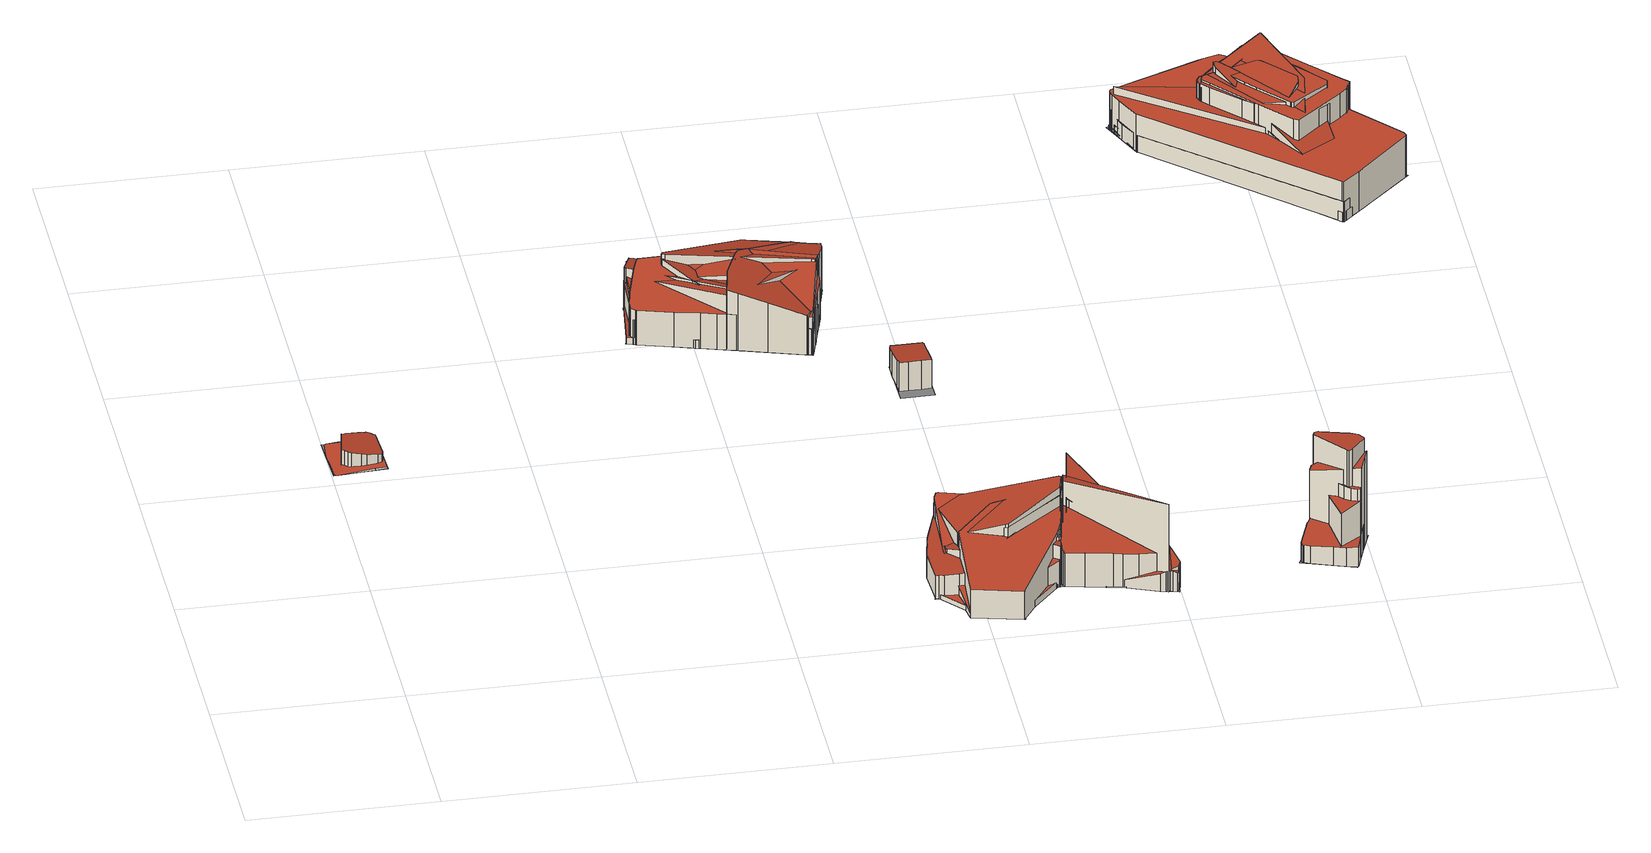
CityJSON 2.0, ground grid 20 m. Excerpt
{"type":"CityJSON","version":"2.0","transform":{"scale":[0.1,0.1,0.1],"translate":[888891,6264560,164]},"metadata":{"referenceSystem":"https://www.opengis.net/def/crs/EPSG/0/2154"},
"CityObjects":{
"building1":{"type":"Building","attributes":{"class":"Building"},"children":["building1-1"]},
"building1-1":{"type":"BuildingPart","parents":["building1"],"geometry":[{"type":"MultiSurface","lod":"2.2","boundaries":[[[0,1,2,3,4,5,6,7,8,9,10,11,12,13,14,15]],[[16,6,5]],[[16,17,7,6]],[[17,18,8,7]],[[18,19,9,8]],[[19,20,10,9]],[[20,21,11,10]],[[21,22,12,11]],[[22,23,13,12]],[[23,14,13]],[[24,25,26,27,28,29,30,31,32,33,34,35,36,37,38,39,40,41]],[[42,43,25,24]],[[43,44,26,25]],[[44,45,27,26]],[[45,46,28,27]],[[46,47,29,28]],[[47,48,30,29]],[[48,49,31,30]],[[49,50,32,31]],[[50,51,33,32]],[[51,52,34,33]],[[52,53,35,34]],[[53,54,36,35]],[[54,55,37,36]],[[55,56,38,37]],[[56,57,39,38]],[[57,58,40,39]],[[58,59,41,40]],[[59,42,24,41]],[[60,61,62,63]]],"semantics":{"surfaces":[{"type":"RoofSurface","rf_azimuth":181.73,"rf_slope":1.57},{"type":"WallSurface","on_footprint_edge":true},{"type":"RoofSurface","rf_azimuth":17.64,"rf_slope":10.4},{"type":"GroundSurface"}],"values":[0,1,1,1,1,1,1,1,1,1,2,1,1,1,1,1,1,1,1,1,1,1,1,1,1,1,1,1,1,3]}}]},
"building2":{"type":"Building","attributes":{"class":"Building"},"children":["building2-1"]},
"building2-1":{"type":"BuildingPart","parents":["building2"],"geometry":[{"type":"MultiSurface","lod":"2.2","boundaries":[[[64,65,66,67,68,69,70,71,72,73,74,75,76,77,78,79,80,81,82,83,84]],[[85,86,65,64]],[[86,87,66,65]],[[87,88,67,66]],[[88,89,68,67]],[[89,90,69,68]],[[90,91,70,69]],[[91,92,71,70]],[[92,93,72,71]],[[93,94,73,72]],[[94,95,74,73]],[[95,96,75,74]],[[96,97,76,75]],[[97,98,77,76]],[[98,99,78,77]],[[99,100,79,78]],[[100,101,80,79]],[[101,102,81,80]],[[102,103,82,81]],[[103,104,83,82]],[[104,105,84,83]],[[105,85,64,84]],[[106,107,108,109,110,111,112,113,114,115,116,117,118,119,120,121,122,123,124,125,126]],[[127,128,107,106]],[[128,129,108,107]],[[129,130,109,108]],[[130,131,110,109]],[[131,132,111,110]],[[132,133,112,111]],[[133,134,113,112]],[[134,135,114,113]],[[135,136,115,114]],[[136,137,116,115]],[[137,138,117,116]],[[138,139,118,117]],[[139,140,119,118]],[[140,141,120,119]],[[141,142,121,120]],[[142,143,122,121]],[[143,144,123,122]],[[144,145,124,123]],[[145,146,125,124]],[[146,147,126,125]],[[147,127,106,126]],[[148,149,150,151,152,153,154,155]],[[156,157,149,148]],[[157,158,150,149]],[[158,159,151,150]],[[159,160,152,151]],[[160,161,153,152]],[[161,162,154,153]],[[162,163,155,154]],[[163,156,148,155]],[[164,165,166,167,168,169,170,171,172,173,174,175,176,177,178]],[[179,180,165,164]],[[180,181,166,165]],[[181,182,167,166]],[[182,95,168,167]],[[95,183,169,168]],[[183,184,170,169]],[[184,185,171,170]],[[185,186,172,171]],[[186,187,173,172]],[[187,188,174,173]],[[188,189,175,174]],[[189,190,176,175]],[[190,191,177,176]],[[191,192,178,177]],[[192,179,164,178]],[[193,194,195,196,197,198,199,200,201,202,203,204]],[[205,206,194,193]],[[206,207,195,194]],[[207,208,196,195]],[[208,209,197,196]],[[209,210,198,197]],[[210,143,199,198]],[[143,211,200,199]],[[211,212,201,200]],[[212,191,202,201]],[[191,163,203,202]],[[163,213,204,203]],[[213,205,193,204]],[[214,215,216,217,218,219,220,221,222,223,224,225,226,227,228]],[[229,230,215,214]],[[230,231,216,215]],[[231,93,217,216]],[[93,232,218,217]],[[232,233,219,218]],[[233,234,220,219]],[[234,235,221,220]],[[235,236,222,221]],[[236,237,223,222]],[[237,238,224,223]],[[238,239,225,224]],[[239,240,226,225]],[[240,241,227,226]],[[241,242,228,227]],[[242,229,214,228]],[[243,244,245,246,247,248,249]],[[250,251,244,243]],[[251,252,245,244]],[[252,253,246,245]],[[253,254,247,246]],[[254,161,248,247]],[[161,255,249,248]],[[255,250,243,249]],[[256,257,258,259,260,261,262,263,264,265]],[[266,267,257,256]],[[267,268,258,257]],[[268,269,259,258]],[[269,270,260,259]],[[270,271,261,260]],[[271,272,262,261]],[[272,161,263,262]],[[161,273,264,263]],[[273,274,265,264]],[[274,266,256,265]],[[275,276,277,278,279,280,281,282,283,284]],[[285,286,276,275]],[[286,287,277,276]],[[287,288,278,277]],[[288,289,279,278]],[[289,290,280,279]],[[290,291,281,280]],[[291,292,282,281]],[[292,293,283,282]],[[293,294,284,283]],[[294,285,275,284]],[[295,296,297,298,299]],[[300,301,296,295]],[[301,302,297,296]],[[302,303,298,297]],[[303,304,299,298]],[[304,300,295,299]],[[305,306,307,308,309,310,311,312,313,314,315]],[[316,317,306,305]],[[317,318,307,306]],[[318,319,308,307]],[[319,320,309,308]],[[320,321,310,309]],[[321,322,311,310]],[[322,323,312,311]],[[323,324,313,312]],[[324,325,314,313]],[[325,326,315,314]],[[326,316,305,315]],[[327,328,329,330,331,332]],[[333,334,328,327]],[[334,335,329,328]],[[335,336,330,329]],[[336,337,331,330]],[[337,338,332,331]],[[338,333,327,332]],[[339,340,341,342,343,344,345,346,347]],[[348,349,340,339]],[[349,350,341,340]],[[350,351,342,341]],[[351,352,343,342]],[[352,353,344,343]],[[353,354,345,344]],[[354,355,346,345]],[[355,356,347,346]],[[356,348,339,347]],[[357,358,359,360,361,362,363,364,365,366]]],"semantics":{"surfaces":[{"type":"RoofSurface","rf_azimuth":250.5,"rf_slope":17.12},{"type":"WallSurface","on_footprint_edge":true},{"type":"RoofSurface","rf_azimuth":341.16,"rf_slope":16.73},{"type":"RoofSurface","rf_azimuth":72.56,"rf_slope":16.68},{"type":"RoofSurface","rf_azimuth":74.01,"rf_slope":15.47},{"type":"RoofSurface","rf_azimuth":99.72,"rf_slope":4.39},{"type":"RoofSurface","rf_azimuth":101.21,"rf_slope":4.56},{"type":"RoofSurface","rf_azimuth":354.13,"rf_slope":14.03},{"type":"RoofSurface","rf_azimuth":16.95,"rf_slope":8.68},{"type":"RoofSurface","rf_azimuth":344.7,"rf_slope":12.1},{"type":"RoofSurface","rf_azimuth":105.61,"rf_slope":8.83},{"type":"RoofSurface","rf_azimuth":304.8,"rf_slope":8.25},{"type":"RoofSurface","rf_azimuth":189.12,"rf_slope":13.74},{"type":"RoofSurface","rf_azimuth":115.28,"rf_slope":15.8},{"type":"GroundSurface"}],"values":[0,1,1,1,1,1,1,1,1,1,1,1,1,1,1,1,1,1,1,1,1,1,2,1,1,1,1,1,1,1,1,1,1,1,1,1,1,1,1,1,1,1,1,1,3,1,1,1,1,1,1,1,1,4,1,1,1,1,1,1,1,1,1,1,1,1,1,1,1,5,1,1,1,1,1,1,1,1,1,1,1,1,6,1,1,1,1,1,1,1,1,1,1,1,1,1,1,1,7,1,1,1,1,1,1,1,8,1,1,1,1,1,1,1,1,1,1,9,1,1,1,1,1,1,1,1,1,1,10,1,1,1,1,1,11,1,1,1,1,1,1,1,1,1,1,1,12,1,1,1,1,1,1,13,1,1,1,1,1,1,1,1,1,14]}}]},
"building3":{"type":"Building","attributes":{"class":"Building"},"children":["building3-1"]},
"building3-1":{"type":"BuildingPart","parents":["building3"],"geometry":[{"type":"MultiSurface","lod":"2.2","boundaries":[[[367,368,369,370,371,372,373,374,375,376,377]],[[378,379,368,367]],[[379,380,369,368]],[[380,381,370,369]],[[381,382,371,370]],[[382,383,372,371]],[[383,384,373,372]],[[384,385,374,373]],[[385,386,375,374]],[[386,387,376,375]],[[387,388,377,376]],[[388,378,367,377]],[[389,390,391,392,393,394,395,396,397,398,399,400,401,402,403,404,405,406,407]],[[408,409,390,389]],[[409,410,391,390]],[[410,411,392,391]],[[411,412,393,392]],[[412,413,394,393]],[[413,414,395,394]],[[414,415,396,395]],[[415,416,397,396]],[[416,417,398,397]],[[417,418,399,398]],[[418,419,400,399]],[[419,420,401,400]],[[420,421,402,401]],[[421,422,403,402]],[[422,423,404,403]],[[423,424,405,404]],[[424,425,406,405]],[[425,426,407,406]],[[426,408,389,407]],[[427,428,429,430,431,432,433,434,435,436,437,438,439]],[[440,441,428,427]],[[441,442,429,428]],[[442,443,430,429]],[[443,444,431,430]],[[444,445,432,431]],[[445,446,433,432]],[[446,447,434,433]],[[447,448,435,434]],[[448,449,436,435]],[[449,450,437,436]],[[450,451,438,437]],[[451,452,439,438]],[[452,440,427,439]],[[453,454,455,456,457,458,459,460,461,462,463]],[[464,465,454,453]],[[465,466,455,454]],[[466,467,456,455]],[[467,468,457,456]],[[468,418,458,457]],[[418,469,459,458]],[[469,470,460,459]],[[470,471,461,460]],[[471,472,462,461]],[[472,473,463,462]],[[473,464,453,463]],[[474,475,476,477,478,479,480,481,482,483,484]],[[485,378,475,474]],[[378,486,476,475]],[[486,487,477,476]],[[487,488,478,477]],[[488,489,479,478]],[[489,490,480,479]],[[490,491,481,480]],[[491,451,482,481]],[[451,492,483,482]],[[492,473,484,483]],[[473,485,474,484]],[[493,494,495,496,497,498,499,500,501,502,503,504,505]],[[506,507,494,493]],[[507,508,495,494]],[[508,509,496,495]],[[509,510,497,496]],[[510,511,498,497]],[[511,512,499,498]],[[512,449,500,499]],[[449,513,501,500]],[[513,514,502,501]],[[514,515,503,502]],[[515,516,504,503]],[[516,517,505,504]],[[517,506,493,505]],[[518,519,520,521,522,523,524,525,526,527]],[[528,529,519,518]],[[529,530,520,519]],[[530,531,521,520]],[[531,532,522,521]],[[532,533,523,522]],[[533,534,524,523]],[[534,514,525,524]],[[514,535,526,525]],[[535,536,527,526]],[[536,528,518,527]],[[537,538,539,540,541,542,543,544,545]],[[546,547,538,537]],[[547,548,539,538]],[[548,549,540,539]],[[549,550,541,540]],[[550,551,542,541]],[[551,552,543,542]],[[552,553,544,543]],[[553,554,545,544]],[[554,546,537,545]],[[555,556,557,558,559,560,561,562,563]],[[564,565,556,555]],[[565,566,557,556]],[[566,567,558,557]],[[567,568,559,558]],[[568,489,560,559]],[[489,569,561,560]],[[569,570,562,561]],[[570,571,563,562]],[[571,564,555,563]],[[572,573,574,575,576,577]],[[578,579,573,572]],[[579,580,574,573]],[[580,581,575,574]],[[581,582,576,575]],[[582,583,577,576]],[[583,578,572,577]],[[584,585,586,587,588]],[[589,590,585,584]],[[590,591,586,585]],[[591,592,587,586]],[[592,593,588,587]],[[593,589,584,588]],[[378,594,595,567,596,597,598,599,600,601,602,603,604,605,606,607,608,609]]],"semantics":{"surfaces":[{"type":"RoofSurface","rf_azimuth":260.7,"rf_slope":16.29},{"type":"WallSurface","on_footprint_edge":true},{"type":"RoofSurface","rf_azimuth":177.35,"rf_slope":5.28},{"type":"RoofSurface","rf_azimuth":85.82,"rf_slope":18.38},{"type":"RoofSurface","rf_azimuth":170.46,"rf_slope":18.24},{"type":"RoofSurface","rf_azimuth":245.42,"rf_slope":19.15},{"type":"RoofSurface","rf_azimuth":120.55,"rf_slope":2.06},{"type":"RoofSurface","rf_azimuth":138.88,"rf_slope":19.54},{"type":"RoofSurface","rf_azimuth":192.98,"rf_slope":13.04},{"type":"RoofSurface","rf_azimuth":12.27,"rf_slope":5.87},{"type":"RoofSurface","rf_azimuth":160.55,"rf_slope":16.31},{"type":"RoofSurface","rf_azimuth":205.98,"rf_slope":15.83},{"type":"GroundSurface"}],"values":[0,1,1,1,1,1,1,1,1,1,1,1,2,1,1,1,1,1,1,1,1,1,1,1,1,1,1,1,1,1,1,1,3,1,1,1,1,1,1,1,1,1,1,1,1,1,4,1,1,1,1,1,1,1,1,1,1,1,5,1,1,1,1,1,1,1,1,1,1,1,6,1,1,1,1,1,1,1,1,1,1,1,1,1,7,1,1,1,1,1,1,1,1,1,1,8,1,1,1,1,1,1,1,1,1,9,1,1,1,1,1,1,1,1,1,10,1,1,1,1,1,1,11,1,1,1,1,1,12]}}]},
"building4":{"type":"Building","attributes":{"class":"Building"},"children":["building4-1"]},
"building4-1":{"type":"BuildingPart","parents":["building4"],"geometry":[{"type":"MultiSurface","lod":"2.2","boundaries":[[[610,611,612,613,614,615,616,617,618,619,620,621,622,623,624,625]],[[626,627,611,610]],[[627,628,612,611]],[[628,629,613,612]],[[629,630,614,613]],[[630,631,615,614]],[[631,632,616,615]],[[632,633,617,616]],[[633,634,618,617]],[[634,635,619,618]],[[635,636,620,619]],[[636,637,621,620]],[[637,638,622,621]],[[638,639,623,622]],[[639,640,624,623]],[[640,641,625,624]],[[641,626,610,625]],[[642,643,644,645]]],"semantics":{"surfaces":[{"type":"RoofSurface","rf_azimuth":90.51,"rf_slope":11.11},{"type":"WallSurface","on_footprint_edge":true},{"type":"GroundSurface"}],"values":[0,1,1,1,1,1,1,1,1,1,1,1,1,1,1,1,1,2]}}]},
"building5":{"type":"Building","attributes":{"class":"Building"},"children":["building5-1"]},
"building5-1":{"type":"BuildingPart","parents":["building5"],"geometry":[{"type":"MultiSurface","lod":"2.2","boundaries":[[[646,647,648,649,650,651,652,653,654,655,656,657,658,659,660,661,662,663,664]],[[665,666,647,646]],[[666,667,648,647]],[[667,668,649,648]],[[668,669,650,649]],[[669,670,651,650]],[[670,671,652,651]],[[671,672,653,652]],[[672,673,654,653]],[[673,674,655,654]],[[674,675,656,655]],[[675,676,657,656]],[[676,677,658,657]],[[677,678,659,658]],[[678,679,660,659]],[[679,680,661,660]],[[680,681,662,661]],[[681,682,663,662]],[[682,683,664,663]],[[683,665,646,664]],[[684,685,686,687,688,689,690,691,692,693,694,695,696,697]],[[698,699,685,684]],[[699,700,686,685]],[[700,701,687,686]],[[701,702,688,687]],[[702,703,689,688]],[[703,704,690,689]],[[704,705,691,690]],[[705,706,692,691]],[[706,707,693,692]],[[707,708,694,693]],[[708,709,695,694]],[[709,710,696,695]],[[710,711,697,696]],[[711,698,684,697]],[[712,713,714,715,716,717,718,719,720,721,722,723,724,725,726,727,728]],[[729,730,713,712]],[[730,731,714,713]],[[731,732,715,714]],[[732,733,716,715]],[[733,734,717,716]],[[734,735,718,717]],[[735,736,719,718]],[[736,737,720,719]],[[737,738,721,720]],[[738,739,722,721]],[[739,740,723,722]],[[740,741,724,723]],[[741,742,725,724]],[[742,743,726,725]],[[743,744,727,726]],[[744,745,728,727]],[[745,729,712,728]],[[746,747,748,749,750,751,752,753,754,755,756,757,758]],[[759,760,747,746]],[[760,761,748,747]],[[761,762,749,748]],[[762,763,750,749]],[[763,764,751,750]],[[764,765,752,751]],[[765,766,753,752]],[[766,767,754,753]],[[767,768,755,754]],[[768,769,756,755]],[[769,770,757,756]],[[770,771,758,757]],[[771,759,746,758]],[[772,773,774,775,776,777,778,779,780,781]],[[782,783,773,772]],[[783,784,774,773]],[[784,785,775,774]],[[785,786,776,775]],[[786,787,777,776]],[[787,788,778,777]],[[788,789,779,778]],[[789,790,780,779]],[[790,791,781,780]],[[791,782,772,781]],[[792,793,794,795,796,797,798,799,800,801]],[[802,803,793,792]],[[803,804,794,793]],[[804,805,795,794]],[[805,735,796,795]],[[735,806,797,796]],[[806,807,798,797]],[[807,808,799,798]],[[808,809,800,799]],[[809,810,801,800]],[[810,802,792,801]],[[811,812,813,814]],[[815,816,812,811]],[[816,817,813,812]],[[817,818,814,813]],[[818,815,811,814]],[[819,820,821]],[[822,823,820,819]],[[823,824,821,820]],[[824,822,819,821]],[[784,825,826,827,828,829,830,831,832,833,834]]],"semantics":{"surfaces":[{"type":"RoofSurface","rf_azimuth":257.94,"rf_slope":17.06},{"type":"WallSurface","on_footprint_edge":true},{"type":"RoofSurface","rf_azimuth":73.46,"rf_slope":16.69},{"type":"RoofSurface","rf_azimuth":354.63,"rf_slope":16.34},{"type":"RoofSurface","rf_azimuth":257.59,"rf_slope":7.22},{"type":"RoofSurface","rf_azimuth":169.49,"rf_slope":17.44},{"type":"RoofSurface","rf_azimuth":264.81,"rf_slope":3.17},{"type":"RoofSurface","rf_azimuth":299.68,"rf_slope":18.47},{"type":"RoofSurface","rf_azimuth":94.59,"rf_slope":10.14},{"type":"GroundSurface"}],"values":[0,1,1,1,1,1,1,1,1,1,1,1,1,1,1,1,1,1,1,1,2,1,1,1,1,1,1,1,1,1,1,1,1,1,1,3,1,1,1,1,1,1,1,1,1,1,1,1,1,1,1,1,1,4,1,1,1,1,1,1,1,1,1,1,1,1,1,5,1,1,1,1,1,1,1,1,1,1,6,1,1,1,1,1,1,1,1,1,1,7,1,1,1,1,8,1,1,1,9]}}]},
"building6":{"type":"Building","attributes":{"class":"Building"},"children":["building6-1"]},
"building6-1":{"type":"BuildingPart","parents":["building6"],"geometry":[{"type":"MultiSurface","lod":"2.2","boundaries":[[[835,836,837,838,839,840,841,842,843,844,845,846,847,848,849]],[[850,851,836,835]],[[851,852,837,836]],[[852,853,838,837]],[[853,854,839,838]],[[854,855,840,839]],[[855,856,841,840]],[[856,857,842,841]],[[857,858,843,842]],[[858,859,844,843]],[[859,860,845,844]],[[860,861,846,845]],[[861,862,847,846]],[[862,863,848,847]],[[863,864,849,848]],[[864,850,835,849]],[[865,866,867,868,869,870,871,872,873,874]],[[875,876,866,865]],[[876,877,867,866]],[[877,878,868,867]],[[878,879,869,868]],[[879,880,870,869]],[[880,881,871,870]],[[881,882,872,871]],[[882,883,873,872]],[[883,884,874,873]],[[884,875,865,874]],[[885,886,887,888,889,890,891,892,893]],[[894,895,886,885]],[[895,896,887,886]],[[896,897,888,887]],[[897,898,889,888]],[[898,899,890,889]],[[899,900,891,890]],[[900,901,892,891]],[[901,902,893,892]],[[902,894,885,893]],[[903,904,905,906,907,908,909]],[[910,911,904,903]],[[911,912,905,904]],[[912,913,906,905]],[[913,914,907,906]],[[914,915,908,907]],[[915,916,909,908]],[[916,910,903,909]],[[917,918,919,920,921,922,923,924,925,926,927]],[[928,929,918,917]],[[929,930,919,918]],[[930,931,920,919]],[[931,932,921,920]],[[932,933,922,921]],[[933,934,923,922]],[[934,935,924,923]],[[935,936,925,924]],[[936,937,926,925]],[[937,938,927,926]],[[938,928,917,927]],[[939,940,941,942]]],"semantics":{"surfaces":[{"type":"RoofSurface","rf_azimuth":241.04,"rf_slope":9.52},{"type":"WallSurface","on_footprint_edge":true},{"type":"RoofSurface","rf_azimuth":172.22,"rf_slope":19.14},{"type":"RoofSurface","rf_azimuth":204.39,"rf_slope":6.91},{"type":"RoofSurface","rf_azimuth":194.62,"rf_slope":14.76},{"type":"RoofSurface","rf_azimuth":113.94,"rf_slope":5.32},{"type":"GroundSurface"}],"values":[0,1,1,1,1,1,1,1,1,1,1,1,1,1,1,1,2,1,1,1,1,1,1,1,1,1,1,3,1,1,1,1,1,1,1,1,1,4,1,1,1,1,1,1,1,5,1,1,1,1,1,1,1,1,1,1,1,6]}}]},
"building7":{"type":"Building","attributes":{"class":"Building"},"children":["building7-1"]},
"building7-1":{"type":"BuildingPart","parents":["building7"],"geometry":[{"type":"MultiSurface","lod":"2.2","boundaries":[[[943,944,945,946,947,948,949,950,951,952,953,954,955,956,957,958,959,960,961]],[[962,963,944,943]],[[963,964,945,944]],[[964,965,946,945]],[[965,966,947,946]],[[966,967,948,947]],[[967,968,949,948]],[[968,969,950,949]],[[969,970,951,950]],[[970,971,952,951]],[[971,972,953,952]],[[972,973,954,953]],[[973,974,955,954]],[[974,975,956,955]],[[975,976,957,956]],[[976,977,958,957]],[[977,978,959,958]],[[978,979,960,959]],[[979,980,961,960]],[[980,962,943,961]],[[981,982,983,984,985,986,987,988,989,990,991,992,993,994,995,996,997,998,999,1000]],[[1001,1002,982,981]],[[1002,1003,983,982]],[[1003,1004,984,983]],[[1004,1005,985,984]],[[1005,1006,986,985]],[[1006,1007,987,986]],[[1007,1008,988,987]],[[1008,1009,989,988]],[[1009,1010,990,989]],[[1010,1011,991,990]],[[1011,1012,992,991]],[[1012,1013,993,992]],[[1013,1014,994,993]],[[1014,1015,995,994]],[[1015,1016,996,995]],[[1016,1017,997,996]],[[1017,1018,998,997]],[[1018,1019,999,998]],[[1019,1020,1000,999]],[[1020,1001,981,1000]],[[1021,1022,1023,1024,1025,1026,1027,1028,1029,1030,1031,1032,1033,1034,1035,1036,1037,1038]],[[1039,1040,1022,1021]],[[1040,1041,1023,1022]],[[1041,1042,1024,1023]],[[1042,1043,1025,1024]],[[1043,1044,1026,1025]],[[1044,1045,1027,1026]],[[1045,1046,1028,1027]],[[1046,1047,1029,1028]],[[1047,1048,1030,1029]],[[1048,1049,1031,1030]],[[1049,1050,1032,1031]],[[1050,1051,1033,1032]],[[1051,1052,1034,1033]],[[1052,1053,1035,1034]],[[1053,1054,1036,1035]],[[1054,1055,1037,1036]],[[1055,1056,1038,1037]],[[1056,1039,1021,1038]],[[1057,1058,1059,1060,1061,1062,1063,1064,1065,1066,1067,1068,1069,1070,1071,1072,1073,1074]],[[1075,1076,1058,1057]],[[1076,1077,1059,1058]],[[1077,1078,1060,1059]],[[1078,967,1061,1060]],[[967,1079,1062,1061]],[[1079,1080,1063,1062]],[[1080,1081,1064,1063]],[[1081,1082,1065,1064]],[[1082,1011,1066,1065]],[[1011,1083,1067,1066]],[[1083,1084,1068,1067]],[[1084,1085,1069,1068]],[[1085,1086,1070,1069]],[[1086,1087,1071,1070]],[[1087,1088,1072,1071]],[[1088,1089,1073,1072]],[[1089,1090,1074,1073]],[[1090,1075,1057,1074]],[[1091,1092,1093,1094,1095,1096,1097,1098,1099,1100,1101,1102,1103,1104]],[[1105,1106,1092,1091]],[[1106,1107,1093,1092]],[[1107,1108,1094,1093]],[[1108,1109,1095,1094]],[[1109,1110,1096,1095]],[[1110,1111,1097,1096]],[[1111,1112,1098,1097]],[[1112,1113,1099,1098]],[[1113,1114,1100,1099]],[[1114,1115,1101,1100]],[[1115,1116,1102,1101]],[[1116,1117,1103,1102]],[[1117,1118,1104,1103]],[[1118,1105,1091,1104]],[[1119,1120,1121,1122,1123,1124,1125,1126,1127,1128,1129,1130]],[[1131,1132,1120,1119]],[[1132,965,1121,1120]],[[965,1133,1122,1121]],[[1133,1134,1123,1122]],[[1134,1135,1124,1123]],[[1135,1136,1125,1124]],[[1136,1137,1126,1125]],[[1137,1138,1127,1126]],[[1138,1139,1128,1127]],[[1139,1140,1129,1128]],[[1140,1141,1130,1129]],[[1141,1131,1119,1130]],[[1142,1143,1144,1145,1146,1147,1148,1149]],[[1150,1151,1143,1142]],[[1151,1152,1144,1143]],[[1152,1153,1145,1144]],[[1153,1154,1146,1145]],[[1154,1155,1147,1146]],[[1155,1156,1148,1147]],[[1156,1157,1149,1148]],[[1157,1150,1142,1149]],[[1158,1159,1160,1161,1162,1163,1164,1165,1166,1167,1168,1169]],[[1170,1171,1159,1158]],[[1171,1172,1160,1159]],[[1172,1173,1161,1160]],[[1173,1174,1162,1161]],[[1174,1175,1163,1162]],[[1175,1176,1164,1163]],[[1176,1177,1165,1164]],[[1177,1178,1166,1165]],[[1178,1179,1167,1166]],[[1179,1180,1168,1167]],[[1180,1181,1169,1168]],[[1181,1170,1158,1169]],[[1182,1183,1184,1185,1186,1187,1188,1189,1190,1191,1192,1193,1194]],[[1195,1196,1183,1182]],[[1196,1197,1184,1183]],[[1197,1198,1185,1184]],[[1198,1173,1186,1185]],[[1173,1199,1187,1186]],[[1199,1200,1188,1187]],[[1200,1201,1189,1188]],[[1201,1202,1190,1189]],[[1202,1203,1191,1190]],[[1203,1204,1192,1191]],[[1204,1205,1193,1192]],[[1205,1206,1194,1193]],[[1206,1195,1182,1194]],[[1207,1208,1209,1210,1211,1212,1213,1214,1215,1216]],[[1217,1218,1208,1207]],[[1218,1219,1209,1208]],[[1219,1220,1210,1209]],[[1220,1221,1211,1210]],[[1221,1222,1212,1211]],[[1222,1223,1213,1212]],[[1223,1224,1214,1213]],[[1224,1225,1215,1214]],[[1225,1226,1216,1215]],[[1226,1217,1207,1216]],[[1227,1228,1229,1230,1231,1232,1233,1234,1235,1236,1237]],[[1238,1239,1228,1227]],[[1239,1240,1229,1228]],[[1240,1241,1230,1229]],[[1241,1242,1231,1230]],[[1242,1243,1232,1231]],[[1243,1244,1233,1232]],[[1244,1245,1234,1233]],[[1245,1246,1235,1234]],[[1246,1247,1236,1235]],[[1247,1248,1237,1236]],[[1248,1238,1227,1237]],[[1249,1250,1251,1252,1253,1254,1255,1256,1257]],[[1258,1259,1250,1249]],[[1259,1260,1251,1250]],[[1260,1261,1252,1251]],[[1261,1262,1253,1252]],[[1262,1263,1254,1253]],[[1263,1264,1255,1254]],[[1264,1265,1256,1255]],[[1265,1266,1257,1256]],[[1266,1258,1249,1257]],[[1267,1268,1269,1270,1271,1272,1273,1274,1275,1276,1277]],[[1278,1279,1268,1267]],[[1279,1280,1269,1268]],[[1280,1281,1270,1269]],[[1281,1282,1271,1270]],[[1282,1283,1272,1271]],[[1283,1284,1273,1272]],[[1284,1285,1274,1273]],[[1285,1286,1275,1274]],[[1286,1287,1276,1275]],[[1287,1288,1277,1276]],[[1288,1278,1267,1277]],[[1289,1290,1291,1292,1293,1294,1295,1296,1297]],[[1298,1299,1290,1289]],[[1299,1300,1291,1290]],[[1300,1301,1292,1291]],[[1301,1302,1293,1292]],[[1302,1303,1294,1293]],[[1303,1304,1295,1294]],[[1304,1305,1296,1295]],[[1305,1306,1297,1296]],[[1306,1298,1289,1297]],[[1307,1308,1309]],[[1310,1311,1308,1307]],[[1311,1312,1309,1308]],[[1312,1310,1307,1309]],[[1313,1314,1134,1315,1316,1317,1318,1319,1320,1321,1322,1323,1324,1325,1326]]],"semantics":{"surfaces":[{"type":"RoofSurface","rf_azimuth":191.73,"rf_slope":1.27},{"type":"WallSurface","on_footprint_edge":true},{"type":"RoofSurface","rf_azimuth":359.58,"rf_slope":0.579},{"type":"RoofSurface","rf_azimuth":19.44,"rf_slope":1.44},{"type":"RoofSurface","rf_azimuth":211.46,"rf_slope":1.18},{"type":"RoofSurface","rf_azimuth":217.84,"rf_slope":13.31},{"type":"RoofSurface","rf_azimuth":120.35,"rf_slope":1.12},{"type":"RoofSurface","rf_azimuth":217.61,"rf_slope":13.1},{"type":"RoofSurface","rf_azimuth":215.22,"rf_slope":14.6},{"type":"RoofSurface","rf_azimuth":65.96,"rf_slope":4.49},{"type":"RoofSurface","rf_azimuth":316.15,"rf_slope":15.16},{"type":"RoofSurface","rf_azimuth":122.94,"rf_slope":18.08},{"type":"RoofSurface","rf_azimuth":299.27,"rf_slope":17.12},{"type":"RoofSurface","rf_azimuth":218.57,"rf_slope":12.57},{"type":"RoofSurface","rf_azimuth":205.93,"rf_slope":8.43},{"type":"RoofSurface","rf_azimuth":231.59,"rf_slope":4.23},{"type":"GroundSurface"}],"values":[0,1,1,1,1,1,1,1,1,1,1,1,1,1,1,1,1,1,1,1,2,1,1,1,1,1,1,1,1,1,1,1,1,1,1,1,1,1,1,1,1,3,1,1,1,1,1,1,1,1,1,1,1,1,1,1,1,1,1,1,4,1,1,1,1,1,1,1,1,1,1,1,1,1,1,1,1,1,1,5,1,1,1,1,1,1,1,1,1,1,1,1,1,1,6,1,1,1,1,1,1,1,1,1,1,1,1,7,1,1,1,1,1,1,1,1,8,1,1,1,1,1,1,1,1,1,1,1,1,9,1,1,1,1,1,1,1,1,1,1,1,1,1,10,1,1,1,1,1,1,1,1,1,1,11,1,1,1,1,1,1,1,1,1,1,1,12,1,1,1,1,1,1,1,1,1,13,1,1,1,1,1,1,1,1,1,1,1,14,1,1,1,1,1,1,1,1,1,15,1,1,1,16]}}]}
},
"vertices":[
[1,459,8],[1,451,8],[2,442,8],[3,421,8],[4,419,8],[7,418,8],[45,421,10],[57,422,10],[57,434,10],[56,462,10],[55,476,10],[54,479,10],[53,480,10],[17,478,9],[5,478,8],[3,476,8],[45,421,8],[57,422,8],[57,434,8],[56,462,8],[55,476,8],[54,479,8],[53,480,8],[17,478,8],[13,437,26],[16,435,26],[19,432,26],[22,431,25],[32,430,23],[38,430,22],[49,431,20],[54,433,19],[55,435,19],[55,436,19],[54,472,17],[49,475,18],[45,476,19],[41,476,19],[37,475,20],[24,472,22],[20,470,23],[19,469,24],[13,437,8],[16,435,8],[19,432,8],[22,431,8],[32,430,8],[38,430,8],[49,431,8],[54,433,8],[55,435,8],[55,436,8],[54,472,8],[49,475,8],[45,476,8],[41,476,8],[37,475,8],[24,472,8],[20,470,8],[19,469,8],[2,418,8],[58,421,8],[55,481,8],[0,477,8],
[339,616,52],[339,612,51],[339,608,50],[343,605,50],[344,604,50],[380,593,50],[406,586,51],[422,581,51],[515,555,53],[532,626,75],[534,632,77],[527,634,77],[476,652,77],[465,656,77],[456,657,77],[401,664,73],[357,668,70],[356,667,69],[355,666,69],[351,657,66],[342,629,57],[339,616,9],[339,612,9],[339,608,9],[343,605,9],[344,604,9],[380,593,9],[406,586,9],[422,581,9],[515,555,9],[532,626,9],[534,632,9],[527,634,9],[476,652,9],[465,656,9],[456,657,9],[401,664,9],[357,668,9],[356,667,9],[355,666,9],[351,657,9],[342,629,9],[432,580,80],[432,579,80],[442,575,77],[471,566,68],[509,555,56],[510,555,56],[520,571,54],[521,572,54],[527,595,54],[533,614,55],[533,616,55],[534,623,55],[534,673,60],[533,674,60],[527,676,62],[524,677,63],[521,678,64],[515,678,66],[456,650,80],[452,644,81],[438,611,81],[432,580,9],[432,579,9],[442,575,9],[471,566,9],[509,555,9],[510,555,9],[520,571,9],[521,572,9],[527,595,9],[533,614,9],[533,616,9],[534,623,9],[534,673,9],[533,674,9],[527,676,9],[524,677,9],[521,678,9],[515,678,9],[456,650,9],[452,644,9],[438,611,9],[344,673,58],[345,670,59],[352,664,60],[438,593,73],[539,661,44],[464,682,45],[359,703,48],[354,703,49],[344,673,9],[345,670,9],[352,664,9],[438,593,9],[539,661,9],[464,682,9],[359,703,9],[354,703,9],[379,657,80],[382,654,81],[526,625,77],[530,624,77],[534,632,75],[537,639,73],[542,658,67],[544,665,65],[544,670,64],[544,672,64],[536,674,64],[517,680,64],[471,692,64],[466,693,64],[381,661,79],[379,657,9],[382,654,9],[526,625,9],[530,624,9],[537,639,9],[542,658,9],[544,665,9],[544,670,9],[544,672,9],[536,674,9],[517,680,9],[471,692,9],[466,693,9],[381,661,9],[335,607,17],[401,587,19],[425,581,20],[519,568,22],[543,668,15],[543,672,15],[521,678,14],[502,684,13],[482,689,13],[466,693,12],[354,703,10],[344,675,12],[335,607,9],[401,587,9],[425,581,9],[519,568,9],[543,668,9],[543,672,9],[502,684,9],[482,689,9],[344,675,9],[340,612,27],[400,588,29],[430,579,31],[515,555,34],[516,556,34],[528,599,31],[533,617,29],[539,649,27],[537,661,26],[533,670,25],[528,673,25],[518,677,24],[479,689,23],[358,703,20],[355,703,20],[340,612,9],[400,588,9],[430,579,9],[516,556,9],[528,599,9],[533,617,9],[539,649,9],[537,661,9],[533,670,9],[528,673,9],[518,677,9],[479,689,9],[358,703,9],[355,703,9],[379,654,76],[434,581,60],[514,554,39],[525,587,38],[534,619,36],[464,682,55],[410,675,68],[379,654,9],[434,581,9],[514,554,9],[525,587,9],[534,619,9],[410,675,9],[343,623,52],[517,563,29],[525,589,27],[530,605,25],[531,608,25],[543,666,20],[538,668,21],[464,682,31],[351,700,47],[346,672,49],[343,623,9],[517,563,9],[525,589,9],[530,605,9],[531,608,9],[543,666,9],[538,668,9],[351,700,9],[346,672,9],[341,614,39],[341,605,38],[461,673,17],[470,685,16],[471,688,16],[378,695,36],[350,691,41],[348,686,41],[344,674,41],[344,671,41],[341,614,9],[341,605,9],[461,673,9],[470,685,9],[471,688,9],[378,695,9],[350,691,9],[348,686,9],[344,674,9],[344,671,9],[351,651,59],[433,579,73],[526,626,70],[463,679,59],[355,661,57],[351,651,9],[433,579,9],[526,626,9],[463,679,9],[355,661,9],[346,677,33],[347,646,29],[348,631,27],[358,602,23],[371,601,22],[376,601,21],[527,619,11],[531,674,17],[495,684,22],[354,702,35],[350,696,35],[346,677,9],[347,646,9],[348,631,9],[358,602,9],[371,601,9],[376,601,9],[527,619,9],[531,674,9],[495,684,9],[354,702,9],[350,696,9],[350,658,54],[352,655,54],[441,614,74],[449,629,76],[451,639,77],[401,662,66],[350,658,9],[352,655,9],[441,614,9],[449,629,9],[451,639,9],[401,662,9],[352,661,35],[352,659,36],[524,627,65],[528,626,65],[372,697,28],[365,699,27],[361,701,26],[356,702,25],[352,663,35],[352,661,9],[352,659,9],[524,627,9],[528,626,9],[372,697,9],[365,699,9],[361,701,9],[356,702,9],[352,663,9],[515,553,9],[535,623,9],[533,624,9],[546,672,9],[465,694,9],[459,674,9],[352,705,9],[343,671,9],[353,667,9],[334,607,9],
[578,12,62],[631,0,61],[676,67,83],[682,80,87],[684,89,89],[685,101,93],[687,126,100],[686,126,100],[620,117,95],[616,116,94],[579,86,84],[578,12,28],[631,0,28],[676,67,28],[682,80,28],[684,89,28],[685,101,28],[687,126,28],[686,126,28],[620,117,28],[616,116,28],[579,86,28],[548,95,55],[550,54,55],[553,53,56],[558,52,56],[573,49,58],[583,48,59],[642,55,64],[679,67,67],[680,70,67],[682,83,68],[685,103,68],[677,130,67],[567,162,57],[566,160,56],[555,127,56],[554,124,56],[553,120,55],[552,114,55],[550,104,55],[548,95,28],[550,54,28],[553,53,28],[558,52,28],[573,49,28],[583,48,28],[642,55,28],[679,67,28],[680,70,28],[682,83,28],[685,103,28],[677,130,28],[567,162,28],[566,160,28],[555,127,28],[554,124,28],[553,120,28],[552,114,28],[550,104,28],[566,158,52],[574,123,63],[591,76,78],[646,69,80],[678,65,80],[680,67,79],[680,71,78],[688,126,60],[685,129,59],[588,163,50],[575,166,49],[573,167,49],[568,167,49],[566,158,28],[574,123,28],[591,76,28],[646,69,28],[678,65,28],[680,67,28],[680,71,28],[688,126,28],[685,129,28],[588,163,28],[575,166,28],[573,167,28],[568,167,28],[567,160,73],[579,90,81],[582,86,82],[624,73,96],[627,72,97],[685,103,114],[686,104,115],[690,122,115],[688,125,114],[570,167,73],[568,162,73],[567,160,28],[579,90,28],[582,86,28],[624,73,28],[627,72,28],[686,104,28],[690,122,28],[688,125,28],[570,167,28],[568,162,28],[565,95,58],[578,12,33],[581,12,34],[676,53,60],[677,56,61],[679,63,64],[686,99,76],[690,125,85],[573,167,81],[570,166,81],[568,162,79],[565,95,28],[581,12,28],[676,53,28],[677,56,28],[679,63,28],[686,99,28],[690,125,28],[570,166,28],[549,96,31],[551,58,33],[553,54,33],[580,22,34],[632,6,36],[674,53,35],[688,127,33],[588,163,30],[582,164,30],[571,165,30],[568,163,30],[556,125,31],[551,104,31],[549,96,28],[551,58,28],[553,54,28],[580,22,28],[632,6,28],[674,53,28],[688,127,28],[582,164,28],[571,165,28],[568,163,28],[556,125,28],[551,104,28],[565,148,48],[567,93,61],[568,91,62],[588,66,73],[678,102,89],[671,118,83],[597,161,53],[571,165,45],[567,163,45],[565,153,46],[565,148,28],[567,93,28],[568,91,28],[588,66,28],[678,102,28],[671,118,28],[597,161,28],[567,163,28],[565,153,28],[571,116,60],[585,49,60],[678,72,82],[681,75,83],[684,91,85],[690,124,88],[681,125,86],[593,130,66],[572,122,61],[571,116,28],[585,49,28],[678,72,28],[681,75,28],[684,91,28],[690,124,28],[681,125,28],[593,130,28],[572,122,28],[598,122,82],[623,92,81],[640,77,79],[677,53,76],[678,56,76],[679,63,76],[683,89,75],[685,105,74],[683,127,74],[598,122,28],[623,92,28],[640,77,28],[677,53,28],[678,56,28],[683,89,28],[685,105,28],[683,127,28],[569,166,68],[607,81,87],[627,71,93],[686,102,106],[692,123,106],[689,126,105],[569,166,28],[607,81,28],[627,71,28],[686,102,28],[692,123,28],[689,126,28],[585,48,68],[687,103,101],[672,108,98],[627,109,86],[588,62,71],[585,48,28],[687,103,28],[672,108,28],[627,109,28],[588,62,28],[632,0,28],[643,59,28],[684,86,28],[693,128,28],[596,147,28],[599,161,28],[568,168,28],[564,146,28],[595,140,28],[591,121,28],[587,122,28],[554,128,28],[548,94,28],[557,93,28],[549,53,28],[585,47,28],
[584,488,45],[585,469,49],[586,460,51],[586,459,51],[595,459,51],[608,459,51],[619,459,51],[619,463,50],[619,469,49],[619,484,46],[619,498,43],[619,503,42],[618,506,42],[586,506,42],[585,506,42],[584,503,42],[584,488,17],[585,469,17],[586,460,17],[586,459,17],[595,459,17],[608,459,17],[619,459,17],[619,463,17],[619,469,17],[619,484,17],[619,498,17],[619,503,17],[618,506,17],[586,506,17],[585,506,17],[584,503,17],[619,507,17],[584,506,17],[585,446,17],[620,446,17],
[678,53,74],[679,49,73],[680,47,72],[700,43,72],[728,37,72],[737,35,72],[753,32,72],[771,29,73],[776,28,73],[777,32,74],[778,35,75],[782,69,86],[781,72,86],[693,121,95],[687,99,88],[685,92,86],[680,67,78],[679,63,77],[679,57,75],[678,53,32],[679,49,32],[680,47,32],[700,43,32],[728,37,32],[737,35,32],[753,32,32],[771,29,32],[776,28,32],[777,32,32],[778,35,32],[782,69,32],[781,72,32],[693,121,32],[687,99,32],[685,92,32],[680,67,32],[679,63,32],[679,57,32],[690,99,83],[691,96,83],[692,94,84],[700,91,84],[756,78,83],[782,73,82],[784,76,81],[788,100,74],[789,107,72],[736,133,69],[729,130,70],[722,125,72],[695,105,80],[690,101,82],[690,99,32],[691,96,32],[692,94,32],[700,91,32],[756,78,32],[782,73,32],[784,76,32],[788,100,32],[789,107,32],[736,133,32],[729,130,32],[722,125,32],[695,105,32],[690,101,32],[690,104,86],[772,29,60],[778,23,58],[783,20,56],[785,19,56],[790,18,54],[792,21,54],[788,99,57],[741,157,72],[738,158,73],[715,162,80],[709,163,82],[702,163,84],[701,163,84],[699,154,85],[693,127,85],[692,120,86],[690,104,32],[772,29,32],[778,23,32],[783,20,32],[785,19,32],[790,18,32],[792,21,32],[788,99,32],[741,157,32],[738,158,32],[715,162,32],[709,163,32],[702,163,32],[701,163,32],[699,154,32],[693,127,32],[692,120,32],[699,151,46],[704,47,33],[708,44,33],[711,43,33],[721,38,33],[769,28,33],[773,30,33],[788,102,42],[787,105,43],[786,107,43],[740,152,47],[700,157,47],[699,155,47],[699,151,32],[704,47,32],[708,44,32],[711,43,32],[721,38,32],[769,28,32],[773,30,32],[788,102,32],[787,105,32],[786,107,32],[740,152,32],[700,157,32],[699,155,32],[732,38,39],[732,37,39],[773,21,53],[778,20,55],[792,23,59],[794,27,59],[795,30,59],[787,96,53],[786,96,53],[732,44,39],[732,38,32],[732,37,32],[773,21,32],[778,20,32],[792,23,32],[794,27,32],[795,30,32],[787,96,32],[786,96,32],[732,44,32],[693,128,48],[703,47,43],[713,42,43],[718,40,43],[792,21,42],[794,29,43],[794,31,43],[783,71,45],[699,149,49],[696,139,48],[693,128,32],[703,47,32],[713,42,32],[718,40,32],[794,29,32],[794,31,32],[783,71,32],[699,149,32],[696,139,32],[692,104,100],[776,39,67],[778,49,69],[703,164,115],[692,104,32],[776,39,32],[778,49,32],[703,164,32],[689,107,119],[781,19,136],[692,123,116],[689,107,32],[781,19,32],[692,123,32],[792,17,32],[795,32,32],[776,36,32],[790,107,32],[733,119,32],[742,157,32],[701,165,32],[684,86,32],[676,48,32],[774,27,32],
[920,41,61],[921,38,60],[922,38,60],[928,35,60],[950,27,61],[963,23,61],[975,21,62],[984,47,67],[986,52,68],[985,57,68],[983,60,68],[974,66,69],[939,82,68],[933,71,66],[931,68,66],[920,41,39],[921,38,39],[922,38,39],[928,35,39],[950,27,39],[963,23,39],[975,21,39],[984,47,39],[986,52,39],[985,57,39],[983,60,39],[974,66,39],[939,82,39],[933,71,39],[931,68,39],[935,75,124],[966,52,136],[982,42,142],[988,57,143],[992,69,144],[966,85,134],[961,87,133],[941,83,126],[938,82,125],[935,76,124],[935,75,39],[966,52,39],[982,42,39],[988,57,39],[992,69,39],[966,85,39],[961,87,39],[941,83,39],[938,82,39],[935,76,39],[948,94,118],[955,64,117],[965,49,118],[971,43,118],[977,39,119],[980,38,119],[981,44,119],[985,73,121],[961,89,119],[948,94,39],[955,64,39],[965,49,39],[971,43,39],[977,39,39],[980,38,39],[981,44,39],[985,73,39],[961,89,39],[951,92,102],[951,67,101],[958,26,100],[980,37,106],[988,76,111],[959,89,104],[952,92,103],[951,92,39],[951,67,39],[958,26,39],[980,37,39],[988,76,39],[959,89,39],[952,92,39],[941,89,157],[968,48,161],[970,46,161],[973,47,162],[989,68,160],[989,70,160],[985,78,159],[980,81,159],[977,82,159],[947,94,157],[943,94,156],[941,89,39],[968,48,39],[970,46,39],[973,47,39],[989,68,39],[989,70,39],[985,78,39],[980,81,39],[977,82,39],[947,94,39],[943,94,39],[918,38,39],[974,19,39],[995,76,39],[943,96,39],
[878,890,71],[879,884,71],[884,872,71],[896,842,72],[1076,677,75],[1078,675,75],[1096,691,75],[1154,746,77],[1155,748,77],[1153,753,77],[1100,815,76],[1015,916,75],[1002,931,74],[997,934,74],[979,929,74],[975,927,74],[890,896,72],[884,894,72],[879,892,71],[878,890,28],[879,884,28],[884,872,28],[896,842,28],[1076,677,28],[1078,675,28],[1096,691,28],[1154,746,28],[1155,748,28],[1153,753,28],[1100,815,28],[1015,916,28],[1002,931,28],[997,934,28],[979,929,28],[975,927,28],[890,896,28],[884,894,28],[879,892,28],[963,843,105],[970,835,105],[1011,787,105],[1041,755,104],[1046,753,104],[1095,793,104],[1103,801,104],[1104,802,104],[1106,807,104],[1108,811,104],[1109,814,104],[1101,822,104],[1073,853,104],[1030,899,105],[1028,900,105],[1026,902,105],[1025,902,105],[1023,902,105],[1014,898,105],[964,847,105],[963,843,28],[970,835,28],[1011,787,28],[1041,755,28],[1046,753,28],[1095,793,28],[1103,801,28],[1104,802,28],[1106,807,28],[1108,811,28],[1109,814,28],[1101,822,28],[1073,853,28],[1030,899,28],[1028,900,28],[1026,902,28],[1025,902,28],[1023,902,28],[1014,898,28],[964,847,28],[988,842,110],[1003,823,110],[1013,811,110],[1042,778,110],[1043,777,110],[1045,776,110],[1085,808,108],[1086,812,108],[1086,814,108],[1085,815,108],[1075,827,108],[1062,842,109],[1027,878,109],[1026,879,109],[1024,881,109],[1019,878,109],[1008,865,110],[989,845,110],[988,842,28],[1003,823,28],[1013,811,28],[1042,778,28],[1043,777,28],[1045,776,28],[1085,808,28],[1086,812,28],[1086,814,28],[1085,815,28],[1075,827,28],[1062,842,28],[1027,878,28],[1026,879,28],[1024,881,28],[1019,878,28],[1008,865,28],[989,845,28],[881,879,37],[885,871,37],[903,843,37],[1077,675,39],[1078,675,39],[1081,677,39],[1102,697,39],[1154,747,41],[1154,751,41],[1109,814,41],[1005,927,40],[1000,931,40],[996,932,40],[944,916,39],[930,911,39],[905,902,38],[890,891,38],[882,883,38],[881,879,28],[885,871,28],[903,843,28],[1077,675,28],[1081,677,28],[1102,697,28],[1154,747,28],[1154,751,28],[1005,927,28],[1000,931,28],[996,932,28],[944,916,28],[930,911,28],[905,902,28],[890,891,28],[882,883,28],[959,846,103],[960,842,102],[961,840,102],[969,831,102],[997,802,103],[1007,791,104],[1039,782,108],[1055,806,115],[1056,813,116],[1056,815,116],[1028,847,116],[1025,850,116],[1021,853,115],[962,850,104],[959,846,28],[960,842,28],[961,840,28],[969,831,28],[997,802,28],[1007,791,28],[1039,782,28],[1055,806,28],[1056,813,28],[1056,815,28],[1028,847,28],[1025,850,28],[1021,853,28],[962,850,28],[882,877,47],[886,865,47],[896,842,48],[897,840,48],[1078,674,52],[1095,691,52],[1148,747,52],[1089,827,50],[1032,897,48],[998,928,47],[992,933,47],[882,893,47],[882,877,28],[886,865,28],[897,840,28],[1078,674,28],[1095,691,28],[1148,747,28],[1089,827,28],[1032,897,28],[998,928,28],[992,933,28],[882,893,28],[965,854,101],[1054,761,104],[1063,815,113],[1033,896,119],[1032,896,119],[979,864,105],[977,863,104],[974,861,103],[965,854,28],[1054,761,28],[1063,815,28],[1033,896,28],[1032,896,28],[979,864,28],[977,863,28],[974,861,28],[878,886,51],[901,847,50],[1041,757,66],[1042,757,66],[1092,801,83],[1098,807,86],[1101,811,87],[1085,831,86],[1053,866,85],[1029,893,84],[911,904,60],[880,892,52],[878,886,28],[901,847,28],[1041,757,28],[1042,757,28],[1092,801,28],[1098,807,28],[1101,811,28],[1085,831,28],[1053,866,28],[1029,893,28],[911,904,28],[880,892,28],[904,900,55],[942,858,57],[1030,767,61],[1040,758,61],[1042,757,61],[1047,755,61],[1063,763,60],[1102,810,55],[1101,813,55],[1100,816,55],[995,934,50],[915,905,55],[911,903,55],[904,900,28],[942,858,28],[1030,767,28],[1040,758,28],[1047,755,28],[1063,763,28],[1102,810,28],[1101,813,28],[1100,816,28],[995,934,28],[915,905,28],[911,903,28],[980,866,103],[1008,795,84],[1084,680,47],[1098,694,47],[1143,743,47],[1103,811,68],[1098,818,71],[1022,903,101],[1020,903,102],[982,871,103],[980,866,28],[1008,795,28],[1084,680,28],[1098,694,28],[1143,743,28],[1103,811,28],[1098,818,28],[1022,903,28],[1020,903,28],[982,871,28],[886,891,36],[887,874,41],[1063,767,102],[1080,780,101],[1090,790,100],[1044,878,68],[1043,881,67],[1028,896,60],[954,919,41],[899,900,36],[886,895,35],[886,891,28],[887,874,28],[1063,767,28],[1080,780,28],[1090,790,28],[1044,878,28],[1043,881,28],[1028,896,28],[954,919,28],[899,900,28],[886,895,28],[977,854,117],[978,848,115],[1078,682,56],[1084,683,55],[1089,686,55],[1091,689,56],[1079,791,85],[985,853,116],[980,855,117],[977,854,28],[978,848,28],[1078,682,28],[1084,683,28],[1089,686,28],[1091,689,28],[1079,791,28],[985,853,28],[980,855,28],[877,889,32],[893,848,29],[896,843,29],[1092,691,42],[1097,696,43],[1094,818,60],[1094,821,60],[1087,830,60],[1073,846,60],[1035,889,59],[982,928,56],[877,889,28],[893,848,28],[896,843,28],[1092,691,28],[1097,696,28],[1094,818,28],[1094,821,28],[1087,830,28],[1073,846,28],[1035,889,28],[982,928,28],[885,878,43],[911,850,45],[1044,753,56],[1060,742,58],[1090,827,67],[1082,836,67],[1031,893,63],[977,926,58],[925,905,50],[885,878,28],[911,850,28],[1044,753,28],[1060,742,28],[1090,827,28],[1082,836,28],[1031,893,28],[977,926,28],[925,905,28],[881,883,81],[1028,772,81],[982,858,84],[881,883,28],[1028,772,28],[982,858,28],[1071,753,28],[1035,719,28],[1157,749,28],[1104,804,28],[1112,811,28],[1024,906,28],[998,936,28],[875,891,28],[897,839,28],[978,869,28],[980,867,28],[956,846,28],[1044,751,28],[1060,765,28]
]}
